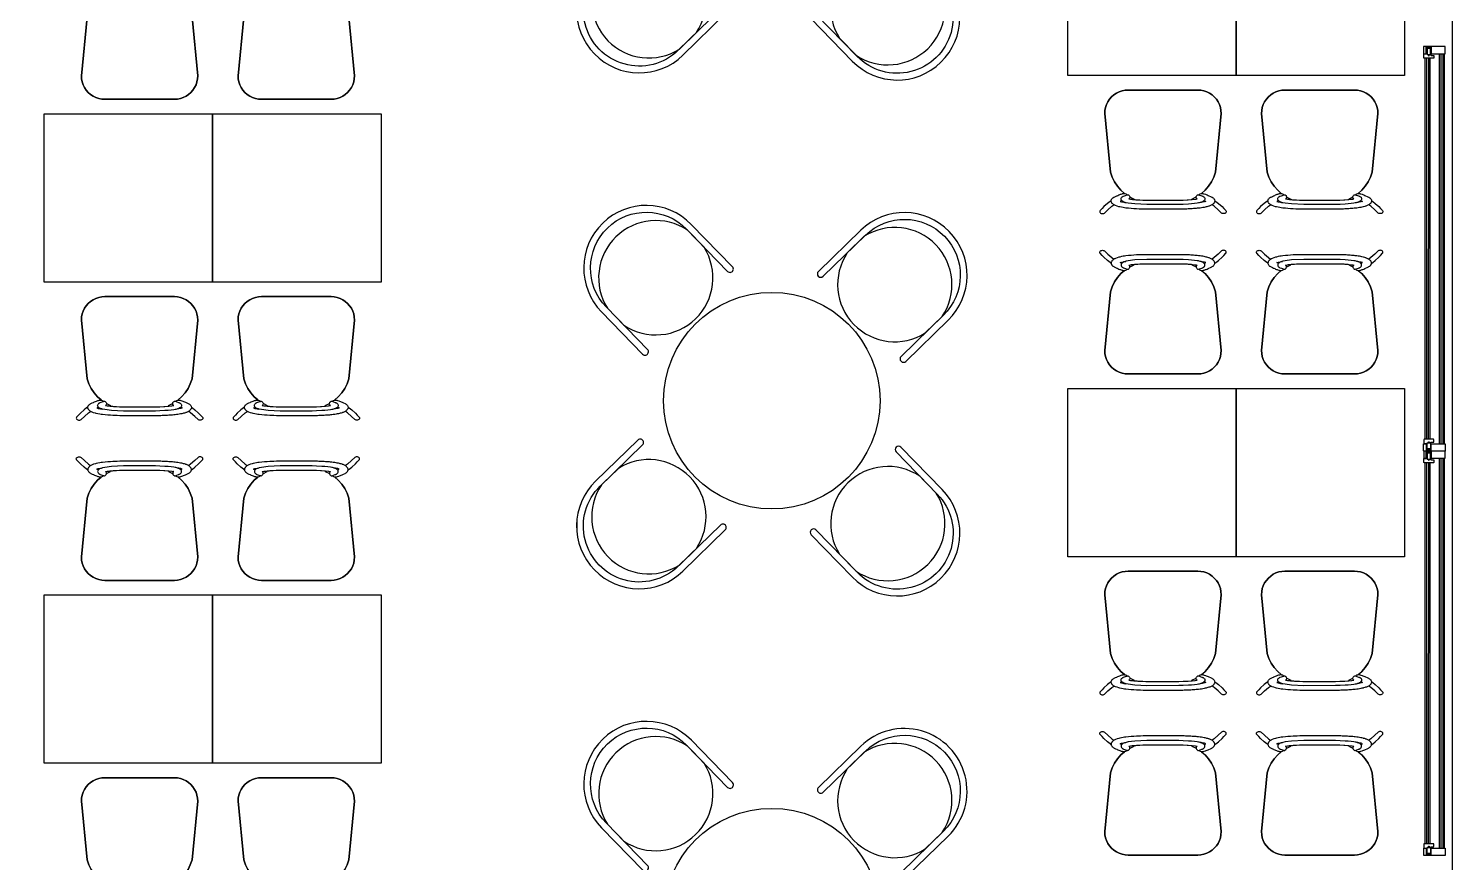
# Model space of a CAD drawing. Header units: inches. Extents: x 19839 to 37459, y -6108 to 838.
# Drawn here: x 36731 to 37324, y -1886 to -1540 of the extents above; entities that cross this region are included whole.
import ezdxf

# ---------------------------------------------------------------- set-up
doc = ezdxf.new("R2010")
doc.units = ezdxf.units.IN
doc.header["$MEASUREMENT"] = 0
doc.linetypes.add('DOTX2', pattern=[12.7, 0, -12.7])
for name, color, linetype in [('01_Existing Wall Hatch', 251, 'Continuous'), ('ALUMINIUM-ATA', 152, 'Continuous'), ('AVM100_02_KAPEN-CAM-GORUNUS', 253, 'Continuous'), ('ELE-5-ATA', 57, 'Continuous'), ('FURNITURE-ATA', 34, 'Continuous'), ('GLASS-ATA', 140, 'Continuous'), ('WIPEOUT-ATA', 185, 'DOTX2')]:
    doc.layers.add(name, color=color, linetype=linetype)

# ---------------------------------------------------------------- blocks, each defined once
blk = doc.blocks.new('zemin 2')
at = {"layer": 'AVM100_02_KAPEN-CAM-GORUNUS', "color": 0}
blk.add_lwpolyline([(22571.71, 2923.75), (23169.71, 2923.75), (23169.71, 4572.75), (22016.89, 4572.75)], dxfattribs=at)
blk = doc.blocks.new('sand2')
blk.add_wipeout([(15344.33, -13763.32), (15344.36, -13737.43), (15344.65, -13734.69), (15346.34, -13728.75), (15348.74, -13724.28), (15351.94, -13720.39), (15355.81, -13717.2), (15359.89, -13714.94), (15364.36, -13713.44), (15370.39, -13712.73), (15373.98, -13712.98), (15380.45, -13714.76), (15384.48, -13716.87), (15389.47, -13721.04), (15392.33, -13724.74), (15395.15, -13730.68), (15396.44, -13738.79), (15396.44, -13749.23), (15396.44, -13763.32), (15396, -13764.35), (15395.04, -13764.73), (15393.79, -13763.97), (15393.63, -13763.32), (15393.63, -13749.29), (15392.43, -13753.23), (15390.41, -13757.15), (15387.72, -13760.62), (15384.25, -13763.66), (15381.24, -13765.5), (15377.22, -13767.12), (15373.11, -13767.97), (15368.07, -13768.01), (15362.85, -13766.9), (15358.04, -13764.67), (15354.96, -13762.44), (15350.83, -13757.85), (15348.17, -13752.79), (15347.14, -13749.29), (15347.14, -13763.32), (15347.05, -13763.83), (15346.88, -13764.14), (15346, -13764.7), (15345.33, -13764.67), (15344.55, -13764.08)]).dxf.layer = 'WIPEOUT-ATA'
at = {"layer": 'FURNITURE-ATA'}
for points in [[(15396.44, -13738.79, 1), (15344.33, -13738.79), (15344.33, -13763.32, 1), (15347.14, -13763.32), (15347.14, -13738.79, -1), (15393.63, -13738.79), (15393.63, -13763.32, 1), (15396.44, -13763.32)], [(15393.63, -13739.45, 0.810519), (15347.14, -13739.45), (15347.14, -13749.29, 0.810519), (15393.63, -13749.29)]]:
    blk.add_lwpolyline(points, format="xyb", close=True, dxfattribs=at)
blk = doc.blocks.new('*U15')
at = {"xscale": 10, "yscale": 10, "zscale": 10, "rotation": 335.6135041006596}
blk.add_blockref('sand2', (-83257.7, 188608), dxfattribs=at)
blk = doc.blocks.new('*U16')
at = {"color": 0, "linetype": 'ByBlock', "lineweight": -2}
blk.add_blockref('*U15', (1272.2, 1583.2), dxfattribs=at)
for p, rotation in [((284.6, 1227.8), 90), ((1627.6, 595.5), 270), ((639.9, 240.2), 180)]:
    blk.add_blockref('*U15', p, dxfattribs=dict(at, rotation=rotation))
blk = doc.blocks.new('T4 C6 5 CHAIRS')
at = {"color": 0}
blk.add_wipeout([(561.1, 1128.7), (593.8, 1179.7), (631.5, 1224.2), (670.1, 1260), (715.8, 1292.9), (761.1, 1318), (818.4, 1340.8), (869, 1353.8), (923.9, 1361.2), (950.3, 1362.3), (983.4, 1361.5), (1021.9, 1357.5), (1050.8, 1352.2), (1089.5, 1342.1), (1110.9, 1334.9), (1151.8, 1317.6), (1175.9, 1305), (1215.9, 1279.9), (1236.3, 1264.6), (1254.7, 1249.2), (1276.8, 1228.2), (1294.4, 1209.3), (1311.8, 1188.4), (1328.4, 1165.5), (1342.9, 1142.8), (1362.4, 1106.5), (1380.5, 1063.1), (1389.3, 1035.5), (1398.2, 998.7), (1405, 951.1), (1406.7, 911.7), (1404.5, 867.1), (1399.2, 829.9), (1384.9, 773.4), (1348.6, 690.4), (1321.7, 648.3), (1279.2, 597.6), (1229.6, 553.6), (1200.3, 533), (1158.5, 509.1), (1080.9, 478.7), (994.6, 462.7), (956.1, 461.1), (908.5, 463.6), (861.5, 471.1), (819, 482.4), (764.4, 503.9), (724.9, 524.9), (667.5, 565.6), (625.3, 605.7), (585.7, 655.1), (564.6, 688.5), (533.4, 755.4), (518.5, 803.9), (512.1, 834.5), (507.1, 873.6), (505.4, 911.7), (507.3, 952.5), (511.6, 985.9), (525.3, 1044), (536.5, 1076.1), (547.4, 1101.6)], dxfattribs=at).dxf.layer = 'WIPEOUT-ATA'
at = {"layer": 'FURNITURE-ATA', "color": 0}
blk.add_circle((956.1, 911.7), 450, dxfattribs=at)
blk.add_blockref('*U16', (0, 0))
blk = doc.blocks.new('thornet1')
blk.add_wipeout([(16835.53, -12716.7), (16835.76, -12715.53), (16836.67, -12713.34), (16838.12, -12711.45), (16840, -12710.01), (16841.07, -12709.48), (16843.96, -12708.83), (16846.34, -12708.96), (16852.41, -12709.56), (16861.16, -12710.42), (16867.28, -12711.02), (16870.14, -12712.13), (16872.75, -12713.71), (16874.29, -12715.06), (16875.5, -12716.44), (16875.65, -12715.48), (16876.18, -12714.09), (16876.92, -12712.47), (16877.5, -12711.64), (16878, -12711.3), (16878.48, -12711.01), (16879.36, -12709.89), (16880.62, -12708.45), (16882.34, -12706.86), (16882.83, -12706.9), (16883.17, -12707.25), (16883.34, -12707.91), (16883.17, -12708.57), (16882.68, -12709.12), (16881.86, -12709.97), (16880.93, -12711.04), (16879.95, -12712.29), (16880.21, -12712.93), (16880.77, -12714.78), (16881.33, -12718.54), (16881.6, -12723.15), (16881.61, -12729.45), (16881.61, -12739.01), (16881.52, -12741.65), (16881.33, -12744.15), (16880.94, -12747.1), (16880.44, -12749.14), (16880.22, -12750.76), (16881.18, -12751.92), (16882.29, -12753.16), (16883.08, -12753.97), (16883.34, -12754.78), (16883.11, -12755.55), (16882.65, -12755.85), (16882.16, -12755.72), (16880.47, -12754.06), (16878.9, -12752.23), (16878.34, -12751.49), (16877.3, -12750.84), (16876.56, -12749.46), (16875.8, -12747.65), (16875.59, -12747.01), (16874.9, -12746.93), (16874.29, -12747.63), (16872.29, -12749.28), (16870.67, -12750.3), (16868.25, -12751.34), (16867.28, -12751.67), (16845.12, -12753.84), (16844.02, -12753.95), (16840.97, -12753.16), (16838.56, -12751.63), (16837, -12749.84), (16835.76, -12747.15), (16835.45, -12744.81), (16835.45, -12736.61)]).dxf.layer = 'WIPEOUT-ATA'
at = {"layer": 'FURNITURE-ATA'}
for p, q in [((16838.12, -12711.45, 61.43), (16837.33, -12712.35, 61.43)), ((16838.12, -12711.45, 58.87), (16837.33, -12712.35, 58.87)), ((16839.01, -12710.67, 61.43), (16838.12, -12711.45, 61.43)), ((16839.01, -12710.67, 58.87), (16838.12, -12711.45, 58.87)), ((16840, -12710.01, 61.43), (16839.01, -12710.67, 61.43)), ((16840, -12710.01, 58.87), (16839.01, -12710.67, 58.87)), ((16841.07, -12709.48, 61.43), (16840, -12710.01, 61.43)), ((16841.07, -12709.48, 58.87), (16840, -12710.01, 58.87)), ((16842.19, -12709.1, 61.43), (16841.07, -12709.48, 61.43)), ((16842.19, -12709.1, 58.87), (16841.07, -12709.48, 58.87)), ((16843.36, -12708.87, 61.43), (16842.19, -12709.1, 61.43)), ((16843.36, -12708.87, 58.87), (16842.19, -12709.1, 58.87)), ((16844.56, -12708.79, 61.43), (16843.36, -12708.87, 61.43)), ((16844.56, -12708.79, 58.87), (16843.36, -12708.87, 58.87)), ((16867.28, -12711.02, 61.43), (16844.56, -12708.79, 61.43)), ((16867.28, -12711.02, 58.87), (16844.56, -12708.79, 58.87)), ((16869.23, -12711.68, 61.43), (16867.28, -12711.02, 61.43)), ((16869.23, -12711.68, 58.87), (16867.28, -12711.02, 58.87)), ((16871.06, -12712.58, 61.43), (16869.23, -12711.68, 61.43)), ((16871.06, -12712.58, 58.87), (16869.23, -12711.68, 58.87)), ((16869.23, -12711.68, 58.87), (16869.23, -12711.68, 61.43)), ((16835.53, -12716.7, 61.43), (16835.45, -12717.87, 61.43)), ((16835.53, -12716.7, 58.87), (16835.45, -12717.87, 58.87)), ((16835.76, -12715.53, 61.43), (16835.53, -12716.7, 61.43)), ((16835.76, -12715.53, 58.87), (16835.53, -12716.7, 58.87)), ((16835.53, -12716.7, 58.87), (16835.53, -12716.7, 61.43)), ((16836.14, -12714.41, 61.43), (16835.76, -12715.53, 61.43)), ((16836.14, -12714.41, 58.87), (16835.76, -12715.53, 58.87)), ((16835.76, -12715.53, 58.87), (16835.76, -12715.53, 61.43)), ((16836.67, -12713.34, 61.43), (16836.14, -12714.41, 61.43)), ((16836.67, -12713.34, 58.87), (16836.14, -12714.41, 58.87)), ((16836.14, -12714.41, 58.87), (16836.14, -12714.41, 61.43)), ((16837.33, -12712.35, 61.43), (16836.67, -12713.34, 61.43)), ((16837.33, -12712.35, 58.87), (16836.67, -12713.34, 58.87)), ((16836.67, -12713.34, 58.87), (16836.67, -12713.34, 61.43)), ((16872.75, -12713.71, 61.43), (16871.06, -12712.58, 61.43)), ((16872.75, -12713.71, 58.87), (16871.06, -12712.58, 58.87)), ((16871.06, -12712.58, 58.87), (16871.06, -12712.58, 61.43)), ((16874.29, -12715.06, 61.43), (16872.75, -12713.71, 61.43)), ((16874.29, -12715.06, 58.87), (16872.75, -12713.71, 58.87)), ((16872.75, -12713.71, 58.87), (16872.75, -12713.71, 61.43)), ((16875.5, -12716.44, 58.87), (16874.29, -12715.06, 58.87)), ((16835.45, -12717.87, 58.87), (16835.45, -12717.87, 61.43)), ((16835.45, -12717.87, 61.43), (16835.45, -12744.81, 61.43)), ((16835.45, -12717.87, 58.87), (16835.45, -12744.81, 58.87)), ((16877.67, -12720.12, 58.87), (16876.89, -12718.54, 58.87)), ((16835.45, -12744.81, 58.87), (16835.45, -12744.81, 61.43)), ((16835.45, -12744.81, 61.43), (16835.53, -12745.99, 61.43)), ((16835.45, -12744.81, 58.87), (16835.53, -12745.99, 58.87)), ((16876.91, -12744.1, 58.87), (16877.67, -12742.57, 58.87)), ((16877.67, -12742.57, 58.87), (16877.67, -12742.57, 61.43)), ((16835.53, -12745.99, 61.43), (16835.76, -12747.15, 61.43)), ((16835.53, -12745.99, 58.87), (16835.53, -12745.99, 61.43)), ((16835.53, -12745.99, 58.87), (16835.76, -12747.15, 58.87)), ((16835.76, -12747.15, 61.43), (16836.14, -12748.28, 61.43)), ((16835.76, -12747.15, 58.87), (16835.76, -12747.15, 61.43)), ((16835.76, -12747.15, 58.87), (16836.14, -12748.28, 58.87)), ((16836.14, -12748.28, 61.43), (16836.67, -12749.35, 61.43)), ((16836.14, -12748.28, 58.87), (16836.14, -12748.28, 61.43)), ((16836.14, -12748.28, 58.87), (16836.67, -12749.35, 58.87)), ((16836.67, -12749.35, 61.43), (16837.33, -12750.34, 61.43)), ((16836.67, -12749.35, 58.87), (16836.67, -12749.35, 61.43)), ((16836.67, -12749.35, 58.87), (16837.33, -12750.34, 58.87)), ((16837.33, -12750.34, 61.43), (16838.12, -12751.23, 61.43)), ((16837.33, -12750.34, 58.87), (16837.33, -12750.34, 61.43)), ((16837.33, -12750.34, 58.87), (16838.12, -12751.23, 58.87)), ((16869.23, -12751.01, 61.43), (16871.06, -12750.11, 61.43)), ((16869.23, -12751.01, 58.87), (16871.06, -12750.11, 58.87)), ((16871.06, -12750.11, 61.43), (16872.75, -12748.97, 61.43)), ((16871.06, -12750.11, 58.87), (16872.75, -12748.97, 58.87)), ((16871.06, -12750.11, 58.87), (16871.06, -12750.11, 61.43)), ((16872.75, -12748.97, 61.43), (16874.29, -12747.63, 61.43)), ((16872.75, -12748.97, 58.87), (16874.29, -12747.63, 58.87)), ((16872.75, -12748.97, 58.87), (16872.75, -12748.97, 61.43)), ((16874.29, -12747.63, 61.43), (16875.51, -12746.23, 120.3)), ((16874.29, -12747.63, 58.87), (16875.51, -12746.23, 117.75)), ((16874.29, -12747.63, 58.87), (16874.29, -12747.63, 61.43)), ((16875.51, -12746.23, 117.75), (16875.51, -12746.23, 120.3)), ((16838.12, -12751.23, 61.43), (16839.01, -12752.02, 61.43)), ((16838.12, -12751.23, 58.87), (16838.12, -12751.23, 61.43)), ((16838.12, -12751.23, 58.87), (16839.01, -12752.02, 58.87)), ((16839.01, -12752.02, 61.43), (16840, -12752.68, 61.43)), ((16839.01, -12752.02, 58.87), (16839.01, -12752.02, 61.43)), ((16839.01, -12752.02, 58.87), (16840, -12752.68, 58.87)), ((16840, -12752.68, 61.43), (16841.07, -12753.2, 61.43)), ((16840, -12752.68, 58.87), (16840, -12752.68, 61.43)), ((16840, -12752.68, 58.87), (16841.07, -12753.2, 58.87)), ((16841.07, -12753.2, 61.43), (16842.19, -12753.59, 61.43)), ((16841.07, -12753.2, 58.87), (16841.07, -12753.2, 61.43)), ((16841.07, -12753.2, 58.87), (16842.19, -12753.59, 58.87)), ((16842.19, -12753.59, 61.43), (16843.36, -12753.82, 61.43)), ((16842.19, -12753.59, 58.87), (16842.19, -12753.59, 61.43)), ((16842.19, -12753.59, 58.87), (16843.36, -12753.82, 58.87)), ((16843.36, -12753.82, 61.43), (16844.56, -12753.9, 61.43)), ((16843.36, -12753.82, 58.87), (16844.56, -12753.9, 58.87)), ((16844.56, -12753.9, 61.43), (16867.28, -12751.67, 61.43)), ((16844.56, -12753.9, 58.87), (16867.28, -12751.67, 58.87)), ((16844.56, -12753.9, 58.87), (16844.56, -12753.9, 61.43)), ((16867.28, -12751.67, 61.43), (16869.23, -12751.01, 61.43)), ((16867.28, -12751.67, 58.87), (16869.23, -12751.01, 58.87)), ((16867.28, -12751.67, 58.87), (16867.28, -12751.67, 61.43)), ((16869.23, -12751.01, 58.87), (16869.23, -12751.01, 61.43))]:
    blk.add_line(p, q, dxfattribs=at)
for points, elevation in [([(16876.03, -12717.37), (16875.82, -12717.17), (16875.66, -12716.9), (16875.55, -12716.55), (16875.52, -12716.22), (16875.56, -12715.84), (16875.61, -12715.61), (16875.69, -12715.36), (16875.84, -12714.91), (16875.95, -12714.62), (16876.09, -12714.28), (16876.26, -12713.9), (16876.41, -12713.57), (16876.67, -12712.99), (16876.92, -12712.47), (16877, -12712.3), (16877.16, -12712.04), (16877.25, -12711.9), (16877.35, -12711.79), (16877.56, -12711.58), (16877.66, -12711.5), (16877.9, -12711.37), (16878.01, -12711.32), (16878.27, -12711.28), (16878.38, -12711.26), (16878.5, -12711.28), (16878.76, -12711.32), (16878.88, -12711.37), (16879.12, -12711.5), (16879.24, -12711.58), (16879.37, -12711.7), (16879.57, -12711.9), (16879.69, -12712.04), (16879.82, -12712.22), (16879.95, -12712.43), (16880.09, -12712.68), (16880.21, -12712.93), (16880.33, -12713.22), (16880.4, -12713.42), (16880.44, -12713.55), (16880.56, -12713.92), (16880.67, -12714.33), (16880.72, -12714.56), (16880.82, -12714.99), (16880.92, -12715.45), (16881.01, -12715.94), (16881.09, -12716.46), (16881.16, -12717), (16881.23, -12717.56), (16881.28, -12718.05), (16881.33, -12718.54), (16881.37, -12719.03), (16881.41, -12719.52), (16881.45, -12720.04), (16881.49, -12720.54), (16881.52, -12721.04), (16881.54, -12721.57), (16881.56, -12722.09), (16881.58, -12722.62), (16881.6, -12723.15), (16881.61, -12723.68), (16881.61, -12739.01), (16881.58, -12740.07), (16881.56, -12740.59), (16881.52, -12741.65), (16881.45, -12742.65), (16881.37, -12743.66), (16881.28, -12744.64), (16881.16, -12745.69), (16881.09, -12746.23), (16881.01, -12746.74), (16880.87, -12747.46), (16880.73, -12748.1), (16880.65, -12748.41), (16880.44, -12749.14), (16880.21, -12749.76), (16880.09, -12750.01), (16879.97, -12750.21), (16879.82, -12750.47), (16879.69, -12750.64), (16879.57, -12750.79), (16879.37, -12750.99), (16879.24, -12751.1), (16879.12, -12751.19), (16878.88, -12751.31), (16878.76, -12751.36), (16878.38, -12751.42), (16878.01, -12751.36), (16877.9, -12751.31), (16877.66, -12751.19), (16877.56, -12751.1), (16877.35, -12750.9), (16877.25, -12750.79), (16877.16, -12750.64), (16877, -12750.38), (16876.92, -12750.21), (16876.67, -12749.69), (16876.45, -12749.22), (16876.41, -12749.12), (16876.26, -12748.79), (16876.09, -12748.41), (16875.95, -12748.07), (16875.84, -12747.77), (16875.75, -12747.52), (16875.65, -12747.21), (16875.59, -12747.01), (16875.56, -12746.88), (16875.55, -12746.8), (16875.52, -12746.47), (16875.54, -12746.2), (16875.55, -12746.13), (16875.56, -12746.1), (16875.66, -12745.79), (16875.82, -12745.52), (16876.03, -12745.31)], 60.9), ([(16878.34, -12711.2), (16878.61, -12710.82), (16879.36, -12709.89), (16880.62, -12708.45), (16881.36, -12707.73), (16882.16, -12706.97)], 33.45), ([(16882.16, -12706.97), (16882.34, -12706.86), (16882.55, -12706.82), (16882.75, -12706.86), (16882.94, -12706.97), (16883.11, -12707.14), (16883.23, -12707.36), (16883.31, -12707.63), (16883.34, -12707.91), (16883.31, -12708.19), (16883.23, -12708.45), (16883.11, -12708.68), (16881.86, -12709.97), (16880.5, -12711.55), (16879.95, -12712.29)], 16.77), ([(16878.3, -12715.4), (16878.31, -12715.39), (16878.48, -12715.04), (16878.61, -12714.78), (16878.76, -12715.31), (16878.93, -12716.15), (16879, -12716.59), (16879.05, -12716.88)], 84.47), ([(16878.3, -12747.28), (16878.31, -12747.3), (16878.48, -12747.64), (16878.61, -12747.91), (16878.76, -12747.38), (16878.93, -12746.54), (16879, -12746.1), (16879.05, -12745.8)], 84.47), ([(16882.16, -12755.72), (16882.34, -12755.83), (16882.55, -12755.86), (16882.75, -12755.83), (16882.94, -12755.72), (16883.11, -12755.55), (16883.23, -12755.32), (16883.31, -12755.06), (16883.34, -12754.78), (16883.31, -12754.5), (16883.23, -12754.23), (16883.11, -12754.01), (16881.86, -12752.71), (16880.5, -12751.13), (16879.95, -12750.39)], 16.77), ([(16878.34, -12751.49), (16878.61, -12751.86), (16879.36, -12752.8), (16880.62, -12754.24), (16881.36, -12754.95), (16882.16, -12755.72)], 33.45)]:
    blk.add_lwpolyline(points, dxfattribs=dict(at, elevation=elevation))
at = {"layer": 'FURNITURE-ATA', "elevation": 72.41}
blk.add_lwpolyline([(16876.02, -12745.09), (16876.02, -12744.9), (16876.08, -12744.71), (16876.19, -12744.54), (16876.35, -12744.39), (16876.54, -12744.28), (16876.75, -12744.21), (16876.96, -12744.19), (16877.17, -12744.22), (16877.36, -12744.29), (16877.51, -12744.4), (16877.61, -12744.55), (16877.62, -12744.57), (16877.63, -12744.51), (16877.74, -12743.88), (16877.79, -12743.48), (16877.84, -12743.1), (16877.89, -12742.69), (16877.92, -12742.27), (16877.95, -12741.89), (16877.98, -12741.51), (16878.01, -12741.13), (16878.05, -12740.34), (16878.11, -12739.15), (16878.14, -12737.93), (16878.15, -12737.52), (16878.15, -12725.16), (16878.11, -12723.54), (16878.03, -12721.95), (16878.01, -12721.56), (16877.92, -12720.42), (16877.89, -12720), (16877.74, -12718.84), (16877.69, -12718.49), (16877.63, -12718.17), (16877.62, -12718.12), (16877.61, -12718.14), (16877.51, -12718.28), (16877.36, -12718.4), (16877.17, -12718.47), (16876.96, -12718.5), (16876.75, -12718.47), (16876.54, -12718.4), (16876.35, -12718.29), (16876.19, -12718.15), (16876.08, -12717.98), (16876.02, -12717.79), (16876.02, -12717.6), (16876.47, -12716.26), (16876.54, -12716.07), (16876.57, -12715.98), (16876.59, -12715.93), (16876.65, -12715.82), (16876.78, -12715.6), (16876.84, -12715.51), (16877.01, -12715.34), (16877.07, -12715.28), (16877.33, -12715.14), (16877.61, -12715.09), (16877.9, -12715.13), (16878.17, -12715.28), (16878.24, -12715.35), (16878.41, -12715.51), (16878.49, -12715.6), (16878.56, -12715.72), (16878.76, -12716.07), (16878.84, -12716.23), (16878.91, -12716.43), (16878.99, -12716.67), (16879.06, -12716.94), (16879.15, -12717.27), (16879.2, -12717.55), (16879.29, -12718.08), (16879.41, -12719.11), (16879.55, -12720.29), (16879.64, -12721.51), (16879.76, -12723.46), (16879.79, -12725.16), (16879.82, -12737.55), (16879.58, -12742.21), (16879.26, -12744.77), (16879.09, -12745.67), (16878.98, -12746.02), (16878.84, -12746.45), (16878.62, -12746.86), (16878.49, -12747.08), (16878.41, -12747.18), (16878.17, -12747.41), (16877.9, -12747.55), (16877.61, -12747.6), (16877.34, -12747.55), (16877.07, -12747.41), (16876.84, -12747.18), (16876.78, -12747.08), (16876.65, -12746.87), (16876.59, -12746.76), (16876.54, -12746.62), (16876.39, -12746.2), (16876.26, -12745.81), (16876.08, -12745.27)], close=True, dxfattribs=at)
at = {"layer": 'FURNITURE-ATA'}
mesh = blk.add_polyface(dxfattribs=at)
corners = [(16837.33, -12712.35, 61.43), (16838.12, -12711.45, 58.87), (16837.33, -12712.35, 58.87), (16838.12, -12711.45, 61.43)]
mesh.append_faces([[corners[k] for k in face] for face in [(0, 1, 2), (1, 0, 3)]], dxfattribs={"vtx0": -1})
mesh = blk.add_polyface(dxfattribs=at)
corners = [(16839.01, -12710.67, 61.43), (16838.12, -12711.45, 58.87), (16838.12, -12711.45, 61.43), (16839.01, -12710.67, 58.87)]
mesh.append_faces([[corners[k] for k in face] for face in [(0, 1, 2), (1, 0, 3)]], dxfattribs={"vtx0": -1})
mesh = blk.add_polyface(dxfattribs=at)
corners = [(16840, -12710.01, 61.43), (16839.01, -12710.67, 58.87), (16839.01, -12710.67, 61.43), (16840, -12710.01, 58.87)]
mesh.append_faces([[corners[k] for k in face] for face in [(0, 1, 2), (1, 0, 3)]], dxfattribs={"vtx0": -1})
mesh = blk.add_polyface(dxfattribs=at)
corners = [(16841.07, -12709.48, 61.43), (16840, -12710.01, 58.87), (16840, -12710.01, 61.43), (16841.07, -12709.48, 58.87)]
mesh.append_faces([[corners[k] for k in face] for face in [(0, 1, 2), (1, 0, 3)]], dxfattribs={"vtx0": -1})
mesh = blk.add_polyface(dxfattribs=at)
corners = [(16842.19, -12709.1, 61.43), (16841.07, -12709.48, 58.87), (16841.07, -12709.48, 61.43), (16842.19, -12709.1, 58.87)]
mesh.append_faces([[corners[k] for k in face] for face in [(0, 1, 2), (1, 0, 3)]], dxfattribs={"vtx0": -1})
mesh = blk.add_polyface(dxfattribs=at)
corners = [(16843.36, -12708.87, 61.43), (16842.19, -12709.1, 58.87), (16842.19, -12709.1, 61.43), (16843.36, -12708.87, 58.87)]
mesh.append_faces([[corners[k] for k in face] for face in [(0, 1, 2), (1, 0, 3)]], dxfattribs={"vtx0": -1})
mesh = blk.add_polyface(dxfattribs=at)
corners = [(16844.56, -12708.79, 61.43), (16843.36, -12708.87, 58.87), (16843.36, -12708.87, 61.43), (16844.56, -12708.79, 58.87)]
mesh.append_faces([[corners[k] for k in face] for face in [(0, 1, 2), (1, 0, 3)]], dxfattribs={"vtx0": -1})
mesh = blk.add_polyface(dxfattribs=at)
corners = [(16867.28, -12711.02, 61.43), (16844.56, -12708.79, 58.87), (16844.56, -12708.79, 61.43), (16867.28, -12711.02, 58.87)]
mesh.append_faces([[corners[k] for k in face] for face in [(0, 1, 2), (1, 0, 3)]], dxfattribs={"vtx0": -1})
mesh = blk.add_polyface(dxfattribs=at)
corners = [(16869.23, -12711.68, 61.43), (16867.28, -12711.02, 58.87), (16867.28, -12711.02, 61.43), (16869.23, -12711.68, 58.87)]
mesh.append_faces([[corners[k] for k in face] for face in [(0, 1, 2), (1, 0, 3)]], dxfattribs={"vtx0": -1})
mesh = blk.add_polyface(dxfattribs=at)
corners = [(16871.06, -12712.58, 61.43), (16869.23, -12711.68, 58.87), (16869.23, -12711.68, 61.43), (16871.06, -12712.58, 58.87)]
mesh.append_faces([[corners[k] for k in face] for face in [(0, 1, 2), (1, 0, 3)]], dxfattribs={"vtx0": -1})
mesh = blk.add_polyface(dxfattribs=at)
corners = [(16835.45, -12717.87, 61.43), (16835.53, -12716.7, 58.87), (16835.45, -12717.87, 58.87), (16835.53, -12716.7, 61.43)]
mesh.append_faces([[corners[k] for k in face] for face in [(0, 1, 2), (1, 0, 3)]], dxfattribs={"vtx0": -1})
mesh = blk.add_polyface(dxfattribs=at)
corners = [(16835.53, -12716.7, 61.43), (16835.76, -12715.53, 58.87), (16835.53, -12716.7, 58.87), (16835.76, -12715.53, 61.43)]
mesh.append_faces([[corners[k] for k in face] for face in [(0, 1, 2), (1, 0, 3)]], dxfattribs={"vtx0": -1})
mesh = blk.add_polyface(dxfattribs=at)
corners = [(16835.76, -12715.53, 61.43), (16836.14, -12714.41, 58.87), (16835.76, -12715.53, 58.87), (16836.14, -12714.41, 61.43)]
mesh.append_faces([[corners[k] for k in face] for face in [(0, 1, 2), (1, 0, 3)]], dxfattribs={"vtx0": -1})
mesh = blk.add_polyface(dxfattribs=at)
corners = [(16836.14, -12714.41, 61.43), (16836.67, -12713.34, 58.87), (16836.14, -12714.41, 58.87), (16836.67, -12713.34, 61.43)]
mesh.append_faces([[corners[k] for k in face] for face in [(0, 1, 2), (1, 0, 3)]], dxfattribs={"vtx0": -1})
mesh = blk.add_polyface(dxfattribs=at)
corners = [(16836.67, -12713.34, 58.87), (16837.33, -12712.35, 61.43), (16837.33, -12712.35, 58.87), (16836.67, -12713.34, 61.43)]
mesh.append_faces([[corners[k] for k in face] for face in [(0, 1, 2), (1, 0, 3)]], dxfattribs={"vtx0": -1})
mesh = blk.add_polyface(dxfattribs=at)
corners = [(16872.75, -12713.71, 61.43), (16871.06, -12712.58, 58.87), (16871.06, -12712.58, 61.43), (16872.75, -12713.71, 58.87)]
mesh.append_faces([[corners[k] for k in face] for face in [(0, 1, 2), (1, 0, 3)]], dxfattribs={"vtx0": -1})
mesh = blk.add_polyface(dxfattribs=at)
corners = [(16874.29, -12715.06, 61.43), (16872.75, -12713.71, 58.87), (16872.75, -12713.71, 61.43), (16874.29, -12715.06, 58.87)]
mesh.append_faces([[corners[k] for k in face] for face in [(0, 1, 2), (1, 0, 3)]], dxfattribs={"vtx0": -1})
mesh = blk.add_polyface(dxfattribs=at)
corners = [(16835.45, -12744.81, 61.43), (16835.45, -12717.87, 58.87), (16835.45, -12744.81, 58.87), (16835.45, -12717.87, 61.43)]
mesh.append_faces([[corners[k] for k in face] for face in [(0, 1, 2), (1, 0, 3)]], dxfattribs={"vtx0": -1})
mesh = blk.add_polyface(dxfattribs=at)
corners = [(16835.53, -12745.99, 61.43), (16835.45, -12744.81, 58.87), (16835.53, -12745.99, 58.87), (16835.45, -12744.81, 61.43)]
mesh.append_faces([[corners[k] for k in face] for face in [(0, 1, 2), (1, 0, 3)]], dxfattribs={"vtx0": -1})
mesh = blk.add_polyface(dxfattribs=at)
corners = [(16835.76, -12747.15, 61.43), (16835.53, -12745.99, 58.87), (16835.76, -12747.15, 58.87), (16835.53, -12745.99, 61.43)]
mesh.append_faces([[corners[k] for k in face] for face in [(0, 1, 2), (1, 0, 3)]], dxfattribs={"vtx0": -1})
mesh = blk.add_polyface(dxfattribs=at)
corners = [(16836.14, -12748.28, 61.43), (16835.76, -12747.15, 58.87), (16836.14, -12748.28, 58.87), (16835.76, -12747.15, 61.43)]
mesh.append_faces([[corners[k] for k in face] for face in [(0, 1, 2), (1, 0, 3)]], dxfattribs={"vtx0": -1})
mesh = blk.add_polyface(dxfattribs=at)
corners = [(16836.67, -12749.35, 61.43), (16836.14, -12748.28, 58.87), (16836.67, -12749.35, 58.87), (16836.14, -12748.28, 61.43)]
mesh.append_faces([[corners[k] for k in face] for face in [(0, 1, 2), (1, 0, 3)]], dxfattribs={"vtx0": -1})
mesh = blk.add_polyface(dxfattribs=at)
corners = [(16837.33, -12750.34, 61.43), (16836.67, -12749.35, 58.87), (16837.33, -12750.34, 58.87), (16836.67, -12749.35, 61.43)]
mesh.append_faces([[corners[k] for k in face] for face in [(0, 1, 2), (1, 0, 3)]], dxfattribs={"vtx0": -1})
mesh = blk.add_polyface(dxfattribs=at)
corners = [(16838.12, -12751.23, 61.43), (16837.33, -12750.34, 58.87), (16838.12, -12751.23, 58.87), (16837.33, -12750.34, 61.43)]
mesh.append_faces([[corners[k] for k in face] for face in [(0, 1, 2), (1, 0, 3)]], dxfattribs={"vtx0": -1})
mesh = blk.add_polyface(dxfattribs=at)
corners = [(16871.06, -12750.11, 58.87), (16869.23, -12751.01, 61.43), (16869.23, -12751.01, 58.87), (16871.06, -12750.11, 61.43)]
mesh.append_faces([[corners[k] for k in face] for face in [(0, 1, 2), (1, 0, 3)]], dxfattribs={"vtx0": -1})
mesh = blk.add_polyface(dxfattribs=at)
corners = [(16872.75, -12748.97, 58.87), (16871.06, -12750.11, 61.43), (16871.06, -12750.11, 58.87), (16872.75, -12748.97, 61.43)]
mesh.append_faces([[corners[k] for k in face] for face in [(0, 1, 2), (1, 0, 3)]], dxfattribs={"vtx0": -1})
mesh = blk.add_polyface(dxfattribs=at)
corners = [(16874.29, -12747.63, 58.87), (16872.75, -12748.97, 61.43), (16872.75, -12748.97, 58.87), (16874.29, -12747.63, 61.43)]
mesh.append_faces([[corners[k] for k in face] for face in [(0, 1, 2), (1, 0, 3)]], dxfattribs={"vtx0": -1})
mesh = blk.add_polyface(dxfattribs=at)
corners = [(16875.51, -12746.23, 117.75), (16874.29, -12747.63, 61.43), (16874.29, -12747.63, 58.87), (16875.51, -12746.23, 120.3)]
mesh.append_faces([[corners[k] for k in face] for face in [(0, 1, 2), (1, 0, 3)]], dxfattribs={"vtx0": -1})
mesh = blk.add_polyface(dxfattribs=at)
corners = [(16839.01, -12752.02, 58.87), (16838.12, -12751.23, 61.43), (16838.12, -12751.23, 58.87), (16839.01, -12752.02, 61.43)]
mesh.append_faces([[corners[k] for k in face] for face in [(0, 1, 2), (1, 0, 3)]], dxfattribs={"vtx0": -1})
mesh = blk.add_polyface(dxfattribs=at)
corners = [(16840, -12752.68, 58.87), (16839.01, -12752.02, 61.43), (16839.01, -12752.02, 58.87), (16840, -12752.68, 61.43)]
mesh.append_faces([[corners[k] for k in face] for face in [(0, 1, 2), (1, 0, 3)]], dxfattribs={"vtx0": -1})
mesh = blk.add_polyface(dxfattribs=at)
corners = [(16841.07, -12753.2, 58.87), (16840, -12752.68, 61.43), (16840, -12752.68, 58.87), (16841.07, -12753.2, 61.43)]
mesh.append_faces([[corners[k] for k in face] for face in [(0, 1, 2), (1, 0, 3)]], dxfattribs={"vtx0": -1})
mesh = blk.add_polyface(dxfattribs=at)
corners = [(16842.19, -12753.59, 58.87), (16841.07, -12753.2, 61.43), (16841.07, -12753.2, 58.87), (16842.19, -12753.59, 61.43)]
mesh.append_faces([[corners[k] for k in face] for face in [(0, 1, 2), (1, 0, 3)]], dxfattribs={"vtx0": -1})
mesh = blk.add_polyface(dxfattribs=at)
corners = [(16843.36, -12753.82, 58.87), (16842.19, -12753.59, 61.43), (16842.19, -12753.59, 58.87), (16843.36, -12753.82, 61.43)]
mesh.append_faces([[corners[k] for k in face] for face in [(0, 1, 2), (1, 0, 3)]], dxfattribs={"vtx0": -1})
mesh = blk.add_polyface(dxfattribs=at)
corners = [(16844.56, -12753.9, 58.87), (16843.36, -12753.82, 61.43), (16843.36, -12753.82, 58.87), (16844.56, -12753.9, 61.43)]
mesh.append_faces([[corners[k] for k in face] for face in [(0, 1, 2), (1, 0, 3)]], dxfattribs={"vtx0": -1})
mesh = blk.add_polyface(dxfattribs=at)
corners = [(16867.28, -12751.67, 58.87), (16844.56, -12753.9, 61.43), (16844.56, -12753.9, 58.87), (16867.28, -12751.67, 61.43)]
mesh.append_faces([[corners[k] for k in face] for face in [(0, 1, 2), (1, 0, 3)]], dxfattribs={"vtx0": -1})
mesh = blk.add_polyface(dxfattribs=at)
corners = [(16869.23, -12751.01, 58.87), (16867.28, -12751.67, 61.43), (16867.28, -12751.67, 58.87), (16869.23, -12751.01, 61.43)]
mesh.append_faces([[corners[k] for k in face] for face in [(0, 1, 2), (1, 0, 3)]], dxfattribs={"vtx0": -1})

msp = doc.modelspace()

# ---------------------------------------------------------------- linework, layer by layer
at = {"layer": 'ALUMINIUM-ATA', "extrusion": (-0.019068, -6.2595e-05, 0.999818)}
for p, q in [((37313.06, -1547.33, -0.06), (37312.66, -1547.33, -0.07)), ((37313.06, -1547.5, -0.06), (37313.06, -1547.33, -0.06)), ((37314.23, -1547.53, -0.04), (37313.09, -1547.53, -0.06)), ((37314.68, -1547.33, -0.03), (37314.26, -1547.33, -0.04)), ((37314.26, -1547.33, -0.04), (37314.26, -1547.5, -0.04)), ((37313.06, -1715.45, -0.07), (37312.66, -1715.45, -0.08)), ((37313.06, -1715.62, -0.07), (37313.06, -1715.45, -0.07)), ((37314.23, -1715.65, -0.05), (37313.09, -1715.65, -0.07)), ((37314.68, -1715.45, -0.04), (37314.26, -1715.45, -0.05)), ((37314.26, -1715.45, -0.05), (37314.26, -1715.62, -0.05))]:
    msp.add_line(p, q, dxfattribs=at)
at = {"layer": 'ALUMINIUM-ATA', "extrusion": (-0.019068, 6.2595e-05, 0.999818)}
for p, q in [((37313.06, -1714.95, -0.07), (37312.66, -1714.95, -0.08)), ((37313.06, -1714.95, -0.12), (37312.66, -1714.95, -0.13)), ((37313.06, -1714.78, -0.07), (37313.06, -1714.95, -0.07)), ((37314.23, -1714.75, -0.05), (37313.09, -1714.75, -0.07)), ((37314.26, -1714.95, -0.05), (37314.26, -1714.78, -0.05)), ((37314.68, -1714.95, -0.04), (37314.26, -1714.95, -0.05)), ((37314.68, -1714.95, -0.09), (37314.26, -1714.95, -0.1)), ((37313.06, -1883.08, -0.08), (37312.66, -1883.08, -0.09)), ((37313.06, -1882.91, -0.08), (37313.06, -1883.08, -0.08)), ((37314.23, -1882.88, -0.06), (37313.09, -1882.88, -0.08)), ((37314.26, -1883.08, -0.06), (37314.26, -1882.91, -0.06)), ((37314.68, -1883.08, -0.05), (37314.26, -1883.08, -0.06))]:
    msp.add_line(p, q, dxfattribs=at)
at = {"layer": 'ALUMINIUM-ATA', "extrusion": (-0.019068, -6.2595e-05, 0.999818), "elevation": -711.44}
for points in [[(1669.81, 37302.62), (1672.53, 37302.61, 0.414214), (1672.56, 37302.64), (1672.58, 37308.46, 0.414214), (1672.55, 37308.49), (1669.61, 37308.5, 0.414214), (1669.58, 37308.47), (1669.55, 37299.53, 0.414214), (1669.58, 37299.5), (1672.52, 37299.49, 0.414214), (1672.55, 37299.52), (1672.56, 37300.56, 0.414214), (1672.53, 37300.59), (1669.81, 37300.6)], [(1837.94, 37302.07), (1840.66, 37302.06, 0.414214), (1840.69, 37302.09), (1840.71, 37307.91, 0.414214), (1840.68, 37307.94), (1837.74, 37307.95, 0.414214), (1837.71, 37307.92), (1837.68, 37298.98, 0.414214), (1837.71, 37298.95), (1840.65, 37298.94, 0.414214), (1840.68, 37298.97), (1840.68, 37300.01, 0.414214), (1840.65, 37300.04), (1837.93, 37300.05)]]:
    msp.add_lwpolyline(points, format="xyb", dxfattribs=at)
at = {"layer": 'ALUMINIUM-ATA', "extrusion": (-0.019068, -6.2595e-05, 0.999818), "elevation": -711.35}
for points in [[(1670.1, 37300.76, -0.414214), (1670.02, 37300.84), (1670.02, 37300.89, -0.414214), (1670.1, 37300.96), (1670.2, 37300.96, 0.414214), (1670.27, 37301.04), (1670.28, 37302.29, 0.414214), (1670.2, 37302.36), (1670.1, 37302.36, -0.414214), (1670.03, 37302.44, -0.414214), (1670.1, 37302.51), (1673.15, 37302.5, 0.414214), (1673.23, 37302.58), (1673.23, 37303.55, -0.414214), (1673.43, 37303.75), (1674.23, 37303.75, -0.414214), (1674.43, 37303.55), (1674.42, 37299.69, -0.414214), (1674.34, 37299.62), (1674.17, 37299.62), (1672.69, 37299.63, -0.414214), (1672.62, 37299.7), (1672.62, 37300.76)], [(1673.28, 37301.8, 1), (1673.28, 37301.5, 1)], [(1838.22, 37300.21, -0.414214), (1838.15, 37300.29), (1838.15, 37300.34, -0.414214), (1838.22, 37300.41), (1838.32, 37300.41, 0.414214), (1838.4, 37300.49), (1838.4, 37301.74, 0.414214), (1838.33, 37301.81), (1838.23, 37301.81, -0.414214), (1838.15, 37301.89, -0.414214), (1838.23, 37301.96), (1841.28, 37301.95, 0.414214), (1841.35, 37302.03), (1841.36, 37303, -0.414214), (1841.56, 37303.2), (1842.36, 37303.2, -0.414214), (1842.56, 37303), (1842.54, 37299.14, -0.414214), (1842.47, 37299.07), (1842.29, 37299.07), (1840.82, 37299.07, -0.414214), (1840.74, 37299.15), (1840.75, 37300.2)], [(1841.4, 37301.25, 1), (1841.4, 37300.95, 1)]]:
    msp.add_lwpolyline(points, format="xyb", close=True, dxfattribs=at)
for points in [[(1670.43, 37302.31), (1670.42, 37301.01), (1672.92, 37301), (1672.93, 37302.3)], [(1838.55, 37301.76), (1838.55, 37300.46), (1841.05, 37300.45), (1841.05, 37301.75)]]:
    msp.add_lwpolyline(points, close=True, dxfattribs=at)
at = {"layer": 'ALUMINIUM-ATA', "extrusion": (-0.019068, 6.2595e-05, 0.999818)}
for points, elevation in [([(1592.17, 37311.47, 0.414214), (1592.24, 37311.55), (1592.24, 37311.6, 0.414214), (1592.17, 37311.67), (1592.07, 37311.67, -0.414214), (1591.99, 37311.75), (1591.99, 37313, -0.414214), (1592.06, 37313.07), (1592.16, 37313.07, 0.414214), (1592.24, 37313.15, 0.414214), (1592.16, 37313.22), (1589.11, 37313.21, -0.414214), (1589.04, 37313.29), (1589.03, 37314.26, 0.414214), (1588.83, 37314.46), (1588.03, 37314.46, 0.414214), (1587.83, 37314.26), (1587.85, 37310.4, 0.414214), (1587.92, 37310.33), (1588.1, 37310.33), (1589.57, 37310.33, 0.414214), (1589.65, 37310.41), (1589.64, 37311.46)], -711.54), ([(1588.99, 37312.51, -1), (1588.99, 37312.21, -1)], -711.54), ([(1760.29, 37312.02, 0.414214), (1760.37, 37312.1), (1760.37, 37312.15, 0.414214), (1760.29, 37312.22), (1760.19, 37312.22, -0.414214), (1760.12, 37312.3), (1760.11, 37313.55, -0.414214), (1760.19, 37313.62), (1760.29, 37313.62, 0.414214), (1760.36, 37313.7, 0.414214), (1760.29, 37313.77), (1757.24, 37313.76, -0.414214), (1757.16, 37313.84), (1757.16, 37314.81, 0.414214), (1756.96, 37315.01), (1756.16, 37315.01, 0.414214), (1755.96, 37314.81), (1755.97, 37310.95, 0.414214), (1756.05, 37310.88), (1756.22, 37310.88), (1757.7, 37310.88, 0.414214), (1757.77, 37310.96), (1757.77, 37312.01)], -711.57), ([(1757.11, 37313.06, -1), (1757.11, 37312.76, -1)], -711.57)]:
    msp.add_lwpolyline(points, format="xyb", close=True, dxfattribs=dict(at, elevation=elevation))
for points, elevation in [([(1592.45, 37313.32), (1589.73, 37313.31, -0.414214), (1589.7, 37313.34), (1589.68, 37319.16, -0.414214), (1589.71, 37319.19), (1592.65, 37319.2, -0.414214), (1592.68, 37319.17), (1592.71, 37310.23, -0.414214), (1592.68, 37310.2), (1589.74, 37310.19, -0.414214), (1589.71, 37310.22), (1589.71, 37311.26, -0.414214), (1589.74, 37311.29), (1592.46, 37311.3)], -711.66), ([(1760.57, 37313.88), (1757.85, 37313.87, -0.414214), (1757.82, 37313.9), (1757.81, 37319.72, -0.414214), (1757.84, 37319.75), (1760.78, 37319.76, -0.414214), (1760.81, 37319.73), (1760.83, 37310.79, -0.414214), (1760.8, 37310.76), (1757.86, 37310.75, -0.414214), (1757.83, 37310.78), (1757.83, 37311.82, -0.414214), (1757.86, 37311.85), (1760.58, 37311.86)], -711.68)]:
    msp.add_lwpolyline(points, format="xyb", dxfattribs=dict(at, elevation=elevation))
for points, elevation in [([(1591.84, 37313.02), (1591.84, 37311.72), (1589.34, 37311.71), (1589.34, 37313.01)], -711.54), ([(1759.96, 37313.57), (1759.97, 37312.27), (1757.47, 37312.26), (1757.46, 37313.56)], -711.57)]:
    msp.add_lwpolyline(points, close=True, dxfattribs=dict(at, elevation=elevation))
at = {"layer": 'ALUMINIUM-ATA', "extrusion": (-0.019068, -6.2595e-05, 0.999818)}
for centre, start, end in [((1669.98, 37301.03, -711.44), 269.81195, 359.81195), ((1669.98, 37302.17, -711.44), 359.81195, 89.81195), ((1838.1, 37300.47, -711.44), 269.81195, 359.81195), ((1838.11, 37301.61, -711.44), 359.81195, 89.81195)]:
    msp.add_arc(centre, 0.03, start, end, dxfattribs=at)
at = {"layer": 'ALUMINIUM-ATA', "extrusion": (-0.019068, 6.2595e-05, 0.999818)}
for centre, start, end in [((1592.29, 37311.73, -711.66), 180.18805, 270.18805), ((1592.28, 37312.87, -711.66), 90.18805, 180.18805), ((1760.41, 37312.28, -711.68), 180.18805, 270.18805), ((1760.41, 37313.42, -711.68), 90.18805, 180.18805)]:
    msp.add_arc(centre, 0.03, start, end, dxfattribs=at)
at = {"layer": 'ELE-5-ATA', "extrusion": (-4.70278e-07, -2.05572e-05, 1)}
for p, q in [((37318.07, -1550.07, 0.06), (37318.07, -1712.2, 0.05)), ((37320.07, -1550.06, 0.06), (37320.07, -1712.2, 0.05)), ((37318.07, -1718.19, 0.05), (37318.07, -1880.33, 0.04)), ((37320.07, -1718.19, 0.05), (37320.07, -1880.32, 0.04))]:
    msp.add_line(p, q, dxfattribs=at)
at = {"layer": 'ELE-5-ATA', "extrusion": (-5.41819e-07, 2.05555e-05, 1)}
for p, q in [((37312.11, -1551.94, 0.06), (37312.1, -1710.35, 0.05)), ((37314.11, -1551.94, 0.06), (37314.1, -1710.34, 0.05)), ((37312.11, -1720.07, 0.05), (37312.1, -1878.47, 0.04)), ((37314.11, -1720.06, 0.05), (37314.1, -1878.47, 0.04))]:
    msp.add_line(p, q, dxfattribs=at)
at = {"layer": 'GLASS-ATA', "extrusion": (-4.70278e-07, -2.05572e-05, 1)}
for p, q in [((37318.67, -1550.07, 0.06), (37318.67, -1712.2, 0.05)), ((37319.47, -1550.07, 0.06), (37319.47, -1712.2, 0.05)), ((37318.67, -1718.19, 0.05), (37318.67, -1880.32, 0.04)), ((37319.47, -1718.19, 0.05), (37319.47, -1880.32, 0.04))]:
    msp.add_line(p, q, dxfattribs=at)
at = {"layer": 'GLASS-ATA', "extrusion": (-5.41819e-07, 2.05555e-05, 1)}
for p, q in [((37312.71, -1551.94, 0.06), (37312.7, -1710.35, 0.05)), ((37313.51, -1551.94, 0.06), (37313.5, -1710.34, 0.05)), ((37312.71, -1720.07, 0.05), (37312.7, -1878.47, 0.04)), ((37313.51, -1720.07, 0.05), (37313.5, -1878.47, 0.04))]:
    msp.add_line(p, q, dxfattribs=at)

# ---------------------------------------------------------------- block references
at = {"layer": '01_Existing Wall Hatch'}
msp.add_blockref('zemin 2', (14153.85, -5530.83), dxfattribs=at)

# ---------------------------------------------------------------- next in the draw order: block references
at = {"yscale": 1.073074422310128, "rotation": 270}
for p, xscale, zscale in [((50439.36, -19634.69, -63.18), -1.073074422310128, 1.073074422309985), ((50504.52, -19634.69, -63.18), -1.073074422310128, 1.073074422309985), ((50930.02, 16500.54, -63.18), 1.073074422310128, 1.073074422310128), ((50930.02, -19748.85, -63.18), -1.073074422310128, 1.073074422309985), ((50439.36, 16414.69, -63.18), 1.073074422310128, 1.073074422310128), ((50504.52, 16414.69, -63.18), 1.073074422310128, 1.073074422310128), ((50439.36, -19834.69, -63.18), -1.073074422310128, 1.073074422309985), ((50504.52, -19834.69, -63.18), -1.073074422310128, 1.073074422309985), ((50930.02, 16300.54, -63.18), 1.073074422310128, 1.073074422310128), ((50930.02, -19948.85, -63.18), -1.073074422310128, 1.073074422309985), ((50439.36, 16214.69, -63.18), 1.073074422310128, 1.073074422310128), ((50504.52, 16214.69, -63.18), 1.073074422310128, 1.073074422310128)]:
    msp.add_blockref('thornet1', p, dxfattribs=dict(at, xscale=xscale, zscale=zscale))
at = {"layer": 'FURNITURE-ATA', "xscale": 0.1, "yscale": 0.1, "zscale": 0.1, "rotation": 68.60628249423354}
msp.add_blockref('T4 C6 5 CHAIRS', (37090.56, -1602.11, 0), dxfattribs=at)

# ---------------------------------------------------------------- next in the draw order: wipeouts: each hides what was drawn before it
for points in [[(37303.56, -1559.16), (37303.56, -1489.16), (37233.56, -1489.16), (37233.56, -1559.16)], [(36878.06, -1645), (36878.06, -1575), (36808.06, -1575), (36808.06, -1645)], [(37303.56, -1759.16), (37303.56, -1689.16), (37233.56, -1689.16), (37233.56, -1759.16)], [(36878.06, -1845), (36878.06, -1775), (36808.06, -1775), (36808.06, -1845)]]:
    msp.add_wipeout(points).dxf.layer = 'WIPEOUT-ATA'

# ---------------------------------------------------------------- next in the draw order: block references
at = {"yscale": 1.073074422310128, "rotation": 270}
for p, xscale, zscale in [((50439.36, -19834.69, -63.18), -1.073074422310128, 1.073074422309985), ((50504.52, -19834.69, -63.18), -1.073074422310128, 1.073074422309985), ((50439.36, 16214.69, -63.18), 1.073074422310128, 1.073074422310128), ((50504.52, 16214.69, -63.18), 1.073074422310128, 1.073074422310128)]:
    msp.add_blockref('thornet1', p, dxfattribs=dict(at, xscale=xscale, zscale=zscale))
at = {"layer": 'FURNITURE-ATA', "xscale": 0.1, "yscale": 0.1, "zscale": 0.1, "rotation": 68.60628249423354}
msp.add_blockref('T4 C6 5 CHAIRS', (37090.56, -1816.56, 0), dxfattribs=at)

# ---------------------------------------------------------------- next in the draw order: wipeouts: each hides what was drawn before it
for points in [[(36808.06, -1645), (36808.06, -1575), (36738.06, -1575), (36738.06, -1645)], [(36808.06, -1845), (36808.06, -1775), (36738.06, -1775), (36738.06, -1845)]]:
    msp.add_wipeout(points).dxf.layer = 'WIPEOUT-ATA'

# ---------------------------------------------------------------- next in the draw order: linework, layer by layer
at = {"layer": 'FURNITURE-ATA'}
for points in [[(36808.06, -1575), (36808.06, -1645), (36738.06, -1645), (36738.06, -1575)], [(36878.06, -1575), (36878.06, -1645), (36808.06, -1645), (36808.06, -1575)], [(36808.06, -1775), (36808.06, -1845), (36738.06, -1845), (36738.06, -1775)], [(36878.06, -1775), (36878.06, -1845), (36808.06, -1845), (36808.06, -1775)]]:
    msp.add_lwpolyline(points, close=True, dxfattribs=at)

# ---------------------------------------------------------------- next in the draw order: block references
at = {"yscale": 1.073074422310128, "rotation": 270}
for p, xscale, zscale in [((50864.86, 16500.54, -63.18), 1.073074422310128, 1.073074422310128), ((50864.86, -19748.85, -63.18), -1.073074422310128, 1.073074422309985)]:
    msp.add_blockref('thornet1', p, dxfattribs=dict(at, xscale=xscale, zscale=zscale))
at = {"layer": 'FURNITURE-ATA', "xscale": 0.1, "yscale": 0.1, "zscale": 0.1, "rotation": 68.60628249423354}
msp.add_blockref('T4 C6 5 CHAIRS', (37090.57, -2031.01, 0), dxfattribs=at)

# ---------------------------------------------------------------- next in the draw order: wipeouts: each hides what was drawn before it
for points in [[(37233.56, -1559.16), (37233.56, -1489.16), (37163.56, -1489.16), (37163.56, -1559.16)], [(37233.56, -1759.16), (37233.56, -1689.16), (37163.56, -1689.16), (37163.56, -1759.16)]]:
    msp.add_wipeout(points).dxf.layer = 'WIPEOUT-ATA'

# ---------------------------------------------------------------- next in the draw order: linework, layer by layer
at = {"layer": 'FURNITURE-ATA'}
for points in [[(37233.56, -1489.16), (37233.56, -1559.16), (37163.56, -1559.16), (37163.56, -1489.16)], [(37303.56, -1489.16), (37303.56, -1559.16), (37233.56, -1559.16), (37233.56, -1489.16)], [(37233.56, -1689.16), (37233.56, -1759.16), (37163.56, -1759.16), (37163.56, -1689.16)], [(37303.56, -1689.16), (37303.56, -1759.16), (37233.56, -1759.16), (37233.56, -1689.16)]]:
    msp.add_lwpolyline(points, close=True, dxfattribs=at)

# ---------------------------------------------------------------- next in the draw order: block references
at = {"yscale": 1.073074422310128, "rotation": 270}
for p, xscale, zscale in [((50864.86, 16300.54, -63.18), 1.073074422310128, 1.073074422310128), ((50864.86, -19948.85, -63.18), -1.073074422310128, 1.073074422309985)]:
    msp.add_blockref('thornet1', p, dxfattribs=dict(at, xscale=xscale, zscale=zscale))

# ---------------------------------------------------------------- next in the draw order: wipeouts: each hides what was drawn before it
msp.add_wipeout([(36878.06, -1845), (36878.06, -1775), (36808.06, -1775), (36808.06, -1845)]).dxf.layer = 'WIPEOUT-ATA'

# ---------------------------------------------------------------- next in the draw order: wipeouts: each hides what was drawn before it
msp.add_wipeout([(36808.06, -1845), (36808.06, -1775), (36738.06, -1775), (36738.06, -1845)]).dxf.layer = 'WIPEOUT-ATA'

# ---------------------------------------------------------------- next in the draw order: linework, layer by layer
at = {"layer": 'FURNITURE-ATA'}
for points in [[(36808.06, -1775), (36808.06, -1845), (36738.06, -1845), (36738.06, -1775)], [(36878.06, -1775), (36878.06, -1845), (36808.06, -1845), (36808.06, -1775)]]:
    msp.add_lwpolyline(points, close=True, dxfattribs=at)

doc.saveas('drawing.dxf')
